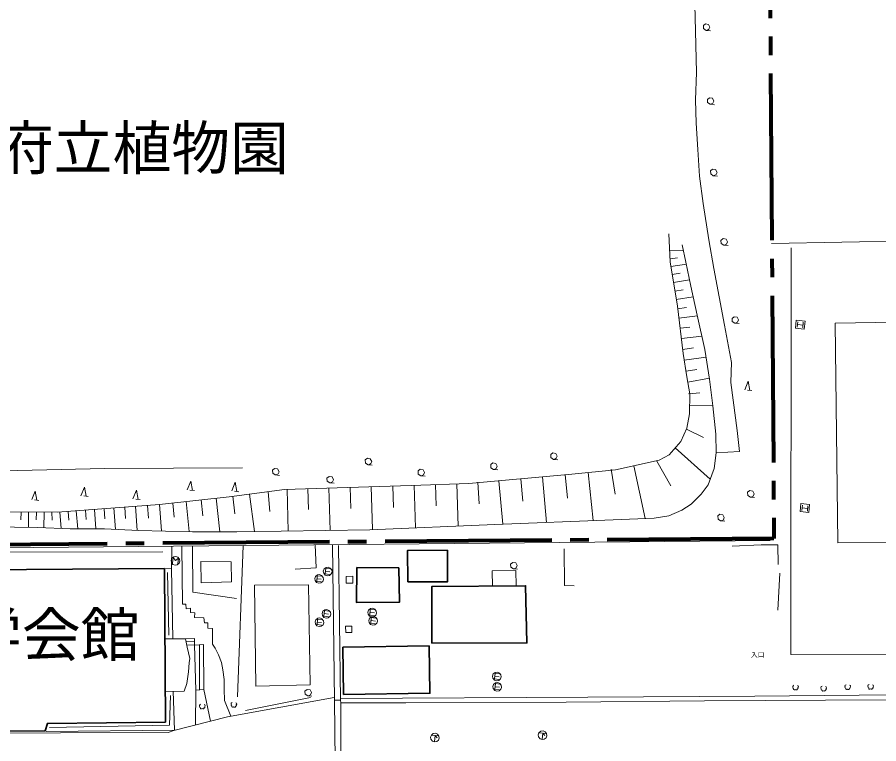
# Model space of a CAD drawing. Units: millimetres, scale not verified. Extents: x -594000 to 594000, y -420000 to 420000.
# Drawn here: x -38382 to 54654, y -32032 to 46464 of the extents above; entities that cross this region are included whole.
import ezdxf
from ezdxf.enums import TextEntityAlignment as Align

# ---------------------------------------------------------------- set-up
doc = ezdxf.new("R2010")
doc.units = ezdxf.units.MM
doc.header["$LTSCALE"] = 2000
doc.linetypes.add('CHAIN2', pattern=[12, 9, -1, 1, -1])
for name, color, linetype, lineweight in [('0-0_0', 4, 'Continuous', 18), ('0-1_1', 4, 'Continuous', 18), ('0-2_2', 4, 'Continuous', 18), ('0-4_4', 4, 'Continuous', 18), ('0-6_6', 2, 'Continuous', 40), ('0-B_11', 4, 'Continuous', 18), ('1-0_0', 4, 'Continuous', 18), ('1-3_3', 6, 'Continuous', 50), ('1-4_4', 4, 'Continuous', 18), ('1-5_5', 4, 'Continuous', 18), ('1-7_7', 4, 'Continuous', 18), ('1-9_9', 4, 'Continuous', 18), ('1-C_12', 4, 'Continuous', 18), ('1-D_13', 4, 'Continuous', 18)]:
    doc.layers.add(name, color=color, linetype=linetype, lineweight=lineweight)
doc.styles.add('HG丸ｺﾞｼｯｸM-PRO', font='')
doc.styles.add('ＭＳ 明朝', font='')
doc.styles.get('HG丸ｺﾞｼｯｸM-PRO').set_extended_font_data('HG丸ｺﾞｼｯｸM-PRO')
doc.styles.get('ＭＳ 明朝').set_extended_font_data('MS Mincho')

msp = doc.modelspace()

# ---------------------------------------------------------------- linework, layer by layer
at = {"layer": '0-0_0', "color": 1, "linetype": 'CHAIN2', "lineweight": 80}
for p, q in [((41446, 256360), (43334, -9843)), ((43334, -9843), (-170484, -11561))]:
    msp.add_line(p, q, dxfattribs=at)
at = {"layer": '0-0_0'}
for p, q in [((35717, 45561), (35942, 45749)), ((35942, 45749), (36266, 45692)), ((36266, 45692), (36414, 45394)), ((35737, 45229), (35717, 45561)), ((36017, 45043), (35737, 45229)), ((36163, 45082), (36017, 45043)), ((36476, 45002), (36017, 45043)), ((36311, 45160), (36163, 45082)), ((36414, 45394), (36311, 45160)), ((36152, 37574), (36377, 37763)), ((36172, 37243), (36152, 37574)), ((36451, 37056), (36172, 37243)), ((36377, 37763), (36700, 37706)), ((36700, 37706), (36849, 37408)), ((36849, 37408), (36746, 37174)), ((36597, 37096), (36451, 37056)), ((36910, 37016), (36451, 37056)), ((36746, 37174), (36597, 37096)), ((36489, 29863), (36714, 30051)), ((36510, 29531), (36489, 29863)), ((36714, 30051), (37038, 29994)), ((37038, 29994), (37187, 29696)), ((36789, 29345), (36510, 29531)), ((36935, 29385), (36789, 29345)), ((37248, 29305), (36789, 29345)), ((37084, 29463), (36935, 29385)), ((37187, 29696), (37084, 29463)), ((37617, 22355), (37842, 22543)), ((37637, 22023), (37617, 22355)), ((37842, 22543), (38166, 22486)), ((38166, 22486), (38314, 22188)), ((37916, 21837), (37637, 22023)), ((38062, 21877), (37916, 21837)), ((38376, 21797), (37916, 21837)), ((38211, 21955), (38062, 21877)), ((38314, 22188), (38211, 21955)), ((38808, 13922), (39033, 14111)), ((39033, 14111), (39357, 14054)), ((39357, 14054), (39505, 13755)), ((38828, 13590), (38808, 13922)), ((39107, 13404), (38828, 13590)), ((39253, 13444), (39107, 13404)), ((39567, 13364), (39107, 13404)), ((39402, 13522), (39253, 13444)), ((39505, 13755), (39402, 13522)), ((40182, 6210), (40554, 7138)), ((40554, 7138), (40741, 6152)), ((40477, 6179), (40959, 6129)), ((19236, -789), (19461, -600)), ((19256, -1120), (19236, -789)), ((19461, -600), (19785, -657)), ((19785, -657), (19933, -955)), ((-799, -1367), (-574, -1179)), ((-779, -1699), (-799, -1367)), ((-500, -1886), (-779, -1699)), ((-574, -1179), (-251, -1236)), ((-354, -1846), (-500, -1886)), ((-205, -1768), (-354, -1846)), ((-251, -1236), (-102, -1534)), ((-102, -1534), (-205, -1768)), ((12759, -1874), (12984, -1686)), ((12984, -1686), (13308, -1743)), ((13308, -1743), (13456, -2041)), ((19535, -1307), (19256, -1120)), ((19681, -1267), (19535, -1307)), ((19995, -1347), (19535, -1307)), ((19830, -1189), (19681, -1267)), ((19933, -955), (19830, -1189)), ((-10810, -2474), (-10585, -2286)), ((-10789, -2806), (-10810, -2474)), ((-10585, -2286), (-10261, -2343)), ((-10261, -2343), (-10112, -2641)), ((-10112, -2641), (-10215, -2874)), ((-40, -1926), (-500, -1886)), ((4905, -2560), (5130, -2372)), ((4926, -2892), (4905, -2560)), ((5130, -2372), (5454, -2429)), ((5454, -2429), (5603, -2727)), ((5603, -2727), (5500, -2961)), ((12779, -2206), (12759, -1874)), ((13058, -2393), (12779, -2206)), ((13204, -2353), (13058, -2393)), ((13518, -2433), (13058, -2393)), ((13353, -2275), (13204, -2353)), ((13456, -2041), (13353, -2275)), ((-20020, -4598), (-19648, -3671)), ((-19648, -3671), (-19461, -4657)), ((-10510, -2992), (-10789, -2806)), ((-10364, -2952), (-10510, -2992)), ((-10051, -3032), (-10510, -2992)), ((-10215, -2874), (-10364, -2952)), ((-4932, -3333), (-4707, -3145)), ((-4912, -3665), (-4932, -3333)), ((-4633, -3851), (-4912, -3665)), ((-4707, -3145), (-4384, -3202)), ((-4384, -3202), (-4235, -3500)), ((-4235, -3500), (-4338, -3733)), ((5205, -3078), (4926, -2892)), ((5351, -3038), (5205, -3078)), ((5664, -3119), (5205, -3078)), ((5500, -2961), (5351, -3038)), ((-31501, -5231), (-31129, -4304)), ((-31129, -4304), (-30942, -5290)), ((-25882, -5574), (-25510, -4646)), ((-25510, -4646), (-25323, -5632)), ((-19726, -4629), (-19244, -4680)), ((-15219, -4713), (-14847, -3786)), ((-14847, -3786), (-14660, -4772)), ((-4487, -3811), (-4633, -3851)), ((-4174, -3892), (-4633, -3851)), ((-4338, -3733), (-4487, -3811)), ((-36813, -5651), (-36441, -4724)), ((-36441, -4724), (-36254, -5710)), ((-31207, -5262), (-30725, -5313)), ((-14925, -4744), (-14442, -4795)), ((40492, -4864), (40717, -4675)), ((40513, -5196), (40492, -4864)), ((40792, -5382), (40513, -5196)), ((40717, -4675), (41041, -4732)), ((40938, -5342), (40792, -5382)), ((41251, -5422), (40792, -5382)), ((41087, -5264), (40938, -5342)), ((41041, -4732), (41190, -5031)), ((41190, -5031), (41087, -5264)), ((-36519, -5682), (-36037, -5733)), ((-25588, -5605), (-25106, -5655)), ((37276, -7420), (37501, -7231)), ((37296, -7751), (37276, -7420)), ((37501, -7231), (37824, -7288)), ((37824, -7288), (37973, -7586)), ((37575, -7938), (37296, -7751)), ((37721, -7898), (37575, -7938)), ((38034, -7978), (37575, -7938)), ((37870, -7820), (37721, -7898)), ((37973, -7586), (37870, -7820)), ((-5243, -13149), (-5037, -12982)), ((-5037, -12982), (-4797, -12945)), ((-4797, -12945), (-4580, -13046)), ((14896, -12620), (15120, -12431)), ((14916, -12952), (14896, -12620)), ((15195, -13138), (14916, -12952)), ((15120, -12431), (15444, -12488)), ((15490, -13020), (15341, -13098)), ((15444, -12488), (15593, -12786)), ((15593, -12786), (15490, -13020)), ((-6257, -14180), (-6171, -13954)), ((-6171, -13954), (-5965, -13787)), ((-5983, -13879), (-6046, -14485)), ((-5509, -13929), (-5983, -13879)), ((-5965, -13787), (-5726, -13749)), ((-5726, -13749), (-5508, -13851)), ((-5508, -13851), (-5349, -14055)), ((-5329, -13376), (-5243, -13149)), ((-5290, -13592), (-5329, -13376)), ((-5123, -13806), (-5290, -13592)), ((-4897, -13893), (-5123, -13806)), ((-5054, -13075), (-5118, -13680)), ((-5118, -13680), (-4645, -13730)), ((-5081, -13402), (-4615, -13451)), ((-4581, -13125), (-5054, -13075)), ((-4658, -13855), (-4897, -13893)), ((-4467, -13687), (-4658, -13855)), ((-4580, -13046), (-4421, -13251)), ((-4389, -13474), (-4467, -13687)), ((-4421, -13251), (-4389, -13474)), ((15341, -13098), (15195, -13138)), ((15654, -13178), (15195, -13138)), ((-6218, -14396), (-6257, -14180)), ((-6051, -14610), (-6218, -14396)), ((-5825, -14697), (-6051, -14610)), ((-6046, -14485), (-5573, -14535)), ((-6009, -14206), (-5543, -14255)), ((-5586, -14659), (-5825, -14697)), ((-5395, -14491), (-5586, -14659)), ((-5318, -14279), (-5395, -14491)), ((-5349, -14055), (-5318, -14279)), ((-5383, -17719), (-5176, -17552)), ((-5194, -17644), (-5257, -18250)), ((-4720, -17694), (-5194, -17644)), ((-5176, -17552), (-4937, -17514)), ((-4937, -17514), (-4719, -17616)), ((-4719, -17616), (-4561, -17820)), ((-529, -17825), (-443, -17599)), ((-443, -17599), (-236, -17431)), ((-254, -17524), (-318, -18130)), ((219, -17574), (-254, -17524)), ((-236, -17431), (3, -17394)), ((3, -17394), (220, -17495)), ((220, -17495), (379, -17700)), ((-6135, -18630), (-5928, -18463)), ((-5946, -18556), (-6010, -19161)), ((-5473, -18605), (-5946, -18556)), ((-5928, -18463), (-5689, -18426)), ((-5689, -18426), (-5472, -18527)), ((-5472, -18527), (-5313, -18732)), ((-5469, -17945), (-5383, -17719)), ((-5429, -18161), (-5469, -17945)), ((-5263, -18375), (-5429, -18161)), ((-5036, -18462), (-5263, -18375)), ((-5257, -18250), (-4784, -18300)), ((-5220, -17971), (-4755, -18020)), ((-4797, -18424), (-5036, -18462)), ((-4606, -18256), (-4797, -18424)), ((-4529, -18044), (-4606, -18256)), ((-4561, -17820), (-4529, -18044)), ((-489, -18041), (-529, -17825)), ((-323, -18255), (-489, -18041)), ((-422, -18703), (-336, -18477)), ((-336, -18477), (-130, -18309)), ((-97, -18342), (-323, -18255)), ((-318, -18130), (156, -18179)), ((-280, -17851), (185, -17900)), ((-147, -18402), (-211, -19008)), ((326, -18452), (-147, -18402)), ((-130, -18309), (110, -18272)), ((143, -18304), (-97, -18342)), ((110, -18272), (327, -18373)), ((333, -18136), (143, -18304)), ((327, -18373), (486, -18578)), ((411, -17924), (333, -18136)), ((379, -17700), (411, -17924)), ((486, -18578), (518, -18802)), ((-6221, -18857), (-6135, -18630)), ((-6181, -19073), (-6221, -18857)), ((-6015, -19286), (-6181, -19073)), ((-5789, -19374), (-6015, -19286)), ((-6010, -19161), (-5536, -19211)), ((-5972, -18883), (-5507, -18932)), ((-5549, -19335), (-5789, -19374)), ((-5359, -19167), (-5549, -19335)), ((-5281, -18955), (-5359, -19167)), ((-5313, -18732), (-5281, -18955)), ((-383, -18919), (-422, -18703)), ((-216, -19133), (-383, -18919)), ((10, -19220), (-216, -19133)), ((-211, -19008), (262, -19057)), ((-174, -18729), (292, -18778)), ((249, -19182), (10, -19220)), ((440, -19014), (249, -19182)), ((518, -18802), (440, -19014)), ((12944, -24717), (13030, -24491)), ((12984, -24933), (12944, -24717)), ((13151, -25147), (12984, -24933)), ((13030, -24491), (13237, -24323)), ((13219, -24416), (13156, -25022)), ((13156, -25022), (13629, -25071)), ((13193, -24743), (13658, -24792)), ((13693, -24466), (13219, -24416)), ((13237, -24323), (13476, -24286)), ((13476, -24286), (13694, -24387)), ((13807, -25028), (13616, -25196)), ((13694, -24387), (13852, -24592)), ((13884, -24816), (13807, -25028)), ((13852, -24592), (13884, -24816)), ((12974, -25838), (13060, -25612)), ((13014, -26055), (12974, -25838)), ((13060, -25612), (13267, -25445)), ((13377, -25234), (13151, -25147)), ((13249, -25537), (13186, -26143)), ((13223, -25864), (13688, -25913)), ((13723, -25587), (13249, -25537)), ((13267, -25445), (13506, -25407)), ((13616, -25196), (13377, -25234)), ((13506, -25407), (13724, -25509)), ((13724, -25509), (13882, -25713)), ((13914, -25937), (13837, -26149)), ((13882, -25713), (13914, -25937)), ((45370, -25827), (45403, -25886)), ((45931, -25950), (45977, -25883)), ((48411, -25954), (48444, -26013)), ((48973, -26076), (49019, -26010)), ((51005, -25794), (51038, -25853)), ((51566, -25917), (51613, -25850)), ((53484, -25760), (53517, -25819)), ((54046, -25883), (54092, -25816)), ((-7310, -26343), (-7085, -26154)), ((-7289, -26675), (-7310, -26343)), ((-7010, -26861), (-7289, -26675)), ((-7085, -26154), (-6761, -26211)), ((-6864, -26821), (-7010, -26861)), ((-6551, -26901), (-7010, -26861)), ((-6715, -26743), (-6864, -26821)), ((-6761, -26211), (-6612, -26510)), ((-6612, -26510), (-6715, -26743)), ((13180, -26268), (13014, -26055)), ((13407, -26355), (13180, -26268)), ((13186, -26143), (13659, -26193)), ((13646, -26317), (13407, -26355)), ((13837, -26149), (13646, -26317)), ((45454, -26151), (45520, -26197)), ((45803, -26195), (45838, -26152)), ((48495, -26278), (48561, -26324)), ((48844, -26321), (48880, -26279)), ((51089, -26118), (51155, -26164)), ((51438, -26162), (51474, -26119)), ((53568, -26084), (53635, -26130)), ((53917, -26128), (53953, -26085)), ((-18691, -27890), (-18658, -27948)), ((-15289, -27703), (-15256, -27762)), ((-14728, -27825), (-14682, -27759)), ((-18607, -28213), (-18540, -28259)), ((-18258, -28257), (-18222, -28214)), ((-18129, -28012), (-18083, -27945)), ((-15206, -28027), (-15139, -28073)), ((-14857, -28070), (-14821, -28028)), ((18398, -30640), (18616, -30735)), ((6257, -31320), (6337, -31093)), ((6290, -31536), (6257, -31320)), ((6457, -31749), (6290, -31536)), ((6414, -31101), (7075, -31171)), ((6748, -31136), (6680, -31789)), ((6747, -31151), (6965, -31394)), ((6782, -30896), (7000, -30990)), ((7113, -31630), (6922, -31798)), ((7000, -30990), (7159, -31195)), ((7190, -31418), (7113, -31630)), ((7159, -31195), (7190, -31418)), ((17874, -31065), (17953, -30838)), ((17906, -31281), (17874, -31065)), ((18073, -31494), (17906, -31281)), ((18031, -30846), (18691, -30916)), ((18299, -31581), (18073, -31494)), ((18365, -30881), (18296, -31534)), ((18538, -31543), (18299, -31581)), ((18363, -30896), (18581, -31139)), ((18729, -31375), (18538, -31543)), ((18616, -30735), (18775, -30939)), ((18807, -31163), (18729, -31375)), ((18775, -30939), (18807, -31163)), ((6683, -31836), (6457, -31749)), ((6922, -31798), (6683, -31836))]:
    msp.add_line(p, q, dxfattribs=at)
for points in [[(-21732, -12442), (-21770, -12218), (-21684, -11992)], [(-21684, -11992), (-21478, -11824), (-21239, -11794)], [(-21615, -12533), (-21551, -11919), (-21287, -12246)], [(-21287, -12246), (-20984, -11979), (-21049, -12592)], [(-21239, -11794), (-21021, -11888), (-20863, -12101)], [(-21338, -12735), (-21564, -12648), (-21732, -12442)], [(-20908, -12529), (-21099, -12697), (-21338, -12735)], [(-20863, -12101), (-20831, -12317), (-20908, -12529)], [(45403, -25886), (45365, -25953), (45387, -26033)], [(45494, -25699), (45396, -25728), (45370, -25827)], [(45387, -26033), (45455, -26072), (45454, -26151)], [(45977, -25883), (45950, -25771), (45868, -25731)], [(45901, -26079), (45945, -26037), (45931, -25950)], [(48444, -26013), (48406, -26079), (48429, -26160)], [(48535, -25825), (48438, -25854), (48411, -25954)], [(49019, -26010), (48991, -25897), (48909, -25858)], [(51038, -25853), (51000, -25919), (51023, -26000)], [(51129, -25666), (51032, -25695), (51005, -25794)], [(51023, -26000), (51090, -26039), (51089, -26118)], [(51474, -26119), (51480, -26064), (51537, -26046)], [(51613, -25850), (51585, -25738), (51503, -25698)], [(51537, -26046), (51580, -26004), (51566, -25917)], [(53517, -25819), (53479, -25885), (53502, -25966)], [(53608, -25632), (53511, -25660), (53484, -25760)], [(53502, -25966), (53569, -26004), (53568, -26084)], [(53953, -26085), (53959, -26030), (54016, -26012)], [(54092, -25816), (54064, -25704), (53982, -25664)], [(54016, -26012), (54060, -25970), (54046, -25883)], [(45520, -26197), (45590, -26204), (45640, -26171)], [(45640, -26171), (45715, -26210), (45803, -26195)], [(45838, -26152), (45844, -26097), (45901, -26079)], [(48429, -26160), (48496, -26198), (48495, -26278)], [(48561, -26324), (48631, -26331), (48682, -26297)], [(48682, -26297), (48756, -26336), (48844, -26321)], [(48880, -26279), (48886, -26224), (48943, -26206)], [(48943, -26206), (48987, -26163), (48973, -26076)], [(51155, -26164), (51225, -26171), (51276, -26137)], [(51276, -26137), (51350, -26176), (51438, -26162)], [(53635, -26130), (53704, -26137), (53755, -26103)], [(53755, -26103), (53829, -26142), (53917, -26128)], [(-18566, -27761), (-18664, -27790), (-18691, -27890)], [(-18083, -27945), (-18111, -27833), (-18193, -27793)], [(-15256, -27762), (-15295, -27828), (-15272, -27909)], [(-15165, -27574), (-15263, -27603), (-15289, -27703)], [(-15272, -27909), (-15205, -27947), (-15206, -28027)], [(-14682, -27759), (-14709, -27646), (-14792, -27607)], [(-14758, -27955), (-14714, -27912), (-14728, -27825)], [(-18658, -27948), (-18696, -28015), (-18673, -28096)], [(-18673, -28096), (-18606, -28134), (-18607, -28213)], [(-18540, -28259), (-18471, -28267), (-18420, -28233)], [(-18420, -28233), (-18346, -28272), (-18258, -28257)], [(-18222, -28214), (-18216, -28160), (-18159, -28142)], [(-18159, -28142), (-18115, -28099), (-18129, -28012)], [(-15139, -28073), (-15070, -28080), (-15019, -28046)], [(-15019, -28046), (-14945, -28085), (-14857, -28070)], [(-14821, -28028), (-14815, -27973), (-14758, -27955)], [(17953, -30838), (18160, -30671), (18398, -30640)], [(6337, -31093), (6543, -30926), (6782, -30896)]]:
    msp.add_lwpolyline(points, dxfattribs=at)
at = {"layer": '0-1_1'}
for p, q in [((-21683, -10683), (-21727, -13128)), ((-19112, -26225), (-19147, -30012)), ((-17501, -29589), (-18239, -26179)), ((-4138, -27332), (-3459, -27329))]:
    msp.add_line(p, q, dxfattribs=at)
for points in [[(34502, 58181), (34826, 46438), (34987, 40491), (34849, 37529), (34923, 35034), (35121, 32162), (35306, 29277), (35684, 26336), (36300, 22426), (36849, 19303), (37997, 13188), (38752, 9176), (38715, 8112), (38671, 6986), (38921, 5075), (39366, 1812), (39605, -437), (37113, -587), (37062, 1416), (36748, 4490), (36386, 7367), (35871, 10563), (35060, 14292), (34360, 17406), (33832, 20013), (33439, 21876)], [(-15321, -29054), (-16003, -27373), (-16037, -26150), (-16025, -25084), (-16165, -24038), (-16334, -23267), (-16646, -22417), (-17009, -21687), (-17280, -21282), (-17301, -19583), (-17801, -19556), (-17801, -18966), (-18176, -18950), (-18245, -18415), (-19221, -18375), (-19208, -17899), (-19667, -17837), (-19682, -17383), (-20153, -17446), (-20178, -16966), (-20530, -16966), (-20589, -10674)], [(-3428, -27156), (23247, -26979), (41265, -26899), (60047, -26726), (79210, -26641)], [(-61013, -29984), (-60702, -29992), (-60736, -30541), (-57574, -30389), (-57040, -30924), (-22100, -30797), (-21477, -30612), (-15677, -29119), (-4142, -27018)]]:
    msp.add_lwpolyline(points, dxfattribs=at)
at = {"layer": '0-2_2'}
for p, q in [((-4138, -27332), (-4049, -33897)), ((-3451, -33921), (-3434, -27604))]:
    msp.add_line(p, q, dxfattribs=at)
for points in [[(-2868, -14687), (-2853, -13948), (-2145, -13910), (-2138, -14676)], [(-2903, -19998), (-2922, -19342), (-2253, -19313), (-2249, -19992)]]:
    msp.add_lwpolyline(points, close=True, dxfattribs=at)
msp.add_lwpolyline([(108101, -26437), (108090, -26980), (91290, -27064), (73793, -27188), (55446, -27284), (35841, -27385), (20894, -27528), (3567, -27595), (-3434, -27604), (-3459, -27329)], dxfattribs=at)
at = {"layer": '0-B_11'}
for p, q in [((45148, -22390), (45207, 21553)), ((-59021, -11029), (42918, -10087)), ((-13970, -10612), (-14580, -26964)), ((-59058, -11376), (-22651, -11309)), ((-22171, -13520), (-22011, -20281)), ((43975, -13616), (43751, -17610)), ((92494, -22540), (45148, -22390)), ((-13745, -28436), (-6698, -27040))]:
    msp.add_line(p, q, dxfattribs=at)
for points in [[(43065, 22015), (111438, 23306), (113184, 20344), (113655, -14742)], [(-58149, -2729), (-44320, -2613), (-38313, -2506), (-28964, -2297), (-14072, -2206)], [(-19442, -10663), (-19419, -15647), (-14706, -16340)], [(-6208, -10540), (-6097, -13014), (-8376, -13185)], [(-21829, -26831), (-21929, -30010), (-34912, -30281)]]:
    msp.add_lwpolyline(points, dxfattribs=at)
at = {"layer": '1-0_0'}
for p, q in [((20703, -14922), (20698, -10954)), ((21765, -14969), (20703, -14922))]:
    msp.add_line(p, q, dxfattribs=at)
for points in [[(41938, -10547), (43737, -10537), (43789, -12653)], [(12953, -15024), (12915, -13363), (15448, -13294), (15510, -14963)]]:
    msp.add_lwpolyline(points, dxfattribs=at)
for points in [[(-18535, -14628), (-18568, -12339), (-15280, -12387), (-15258, -14550)], [(-12754, -14879), (-12622, -25804), (-6754, -25678), (-6934, -14870)]]:
    msp.add_lwpolyline(points, close=True, dxfattribs=at)
at = {"layer": '1-0_0', "color": 3, "lineweight": 35}
for points in [[(-56774, -30734), (-35378, -30645), (-35116, -29832), (-22386, -29697), (-22491, -13109), (-57246, -13341), (-57195, -30325)], [(6392, -21168), (16661, -21134), (16516, -14953), (6378, -15050)]]:
    msp.add_lwpolyline(points, close=True, dxfattribs=at)
at = {"layer": '1-3_3', "color": 3, "lineweight": 35}
for points in [[(3798, -14529), (8096, -14534), (8081, -11116), (3753, -11158)], [(2813, -13030), (2897, -16745), (-1756, -16765), (-1696, -13002)], [(6110, -21464), (6182, -26570), (-3144, -26704), (-3217, -21611)]]:
    msp.add_lwpolyline(points, close=True, dxfattribs=at)
at = {"layer": '1-4_4'}
msp.add_line((38809, -10666), (41938, -10547), dxfattribs=at)
msp.add_lwpolyline([(-22443, -20683), (-20223, -20711), (-20017, -21612), (-19744, -22822), (-19807, -23305), (-19896, -24250), (-20082, -25535), (-20368, -26334), (-22407, -26374)], dxfattribs=at)
at = {"layer": '1-5_5'}
for p, q in [((-20168, -20948), (-19232, -20972)), ((-18707, -21337), (-18685, -26203)), ((-19112, -26225), (-18239, -26179))]:
    msp.add_line(p, q, dxfattribs=at)
for points in [[(-20223, -20711), (-19237, -20647), (-19224, -21364), (-20074, -21360)], [(-19112, -26225), (-19224, -21364), (-18276, -21314), (-18239, -26179)]]:
    msp.add_lwpolyline(points, dxfattribs=at)
at = {"layer": '1-7_7'}
msp.add_lwpolyline([(50231, -10336), (61161, -10267), (60914, 13590), (49961, 13411)], close=True, dxfattribs=at)
at = {"layer": '1-9_9'}
for p, q in [((45830, 12983), (45929, 13563)), ((45899, 13276), (46470, 13203)), ((46502, 13515), (46452, 12917)), ((46329, -6843), (46428, -6263)), ((47001, -6311), (46950, -6909)), ((46398, -6549), (46968, -6622))]:
    msp.add_line(p, q, dxfattribs=at)
for points in [[(45655, 12876), (45748, 13746), (46694, 13644), (46587, 12763)], [(46153, -6950), (46246, -6081), (47191, -6181), (47085, -7063)]]:
    msp.add_lwpolyline(points, close=True, dxfattribs=at)
at = {"layer": '1-C_12'}
for p, q in [((32066, 21213), (33566, 21272)), ((32133, 20367), (32927, 20452)), ((32200, 19523), (33875, 19800)), ((32344, 18654), (33197, 18795)), ((32488, 17786), (34225, 18074)), ((32640, 16873), (33530, 17021)), ((32791, 15960), (34617, 16263)), ((32931, 14958), (33890, 15096)), ((33071, 13956), (35079, 14206)), ((33208, 12852), (34262, 12983)), ((33346, 11748), (35554, 12023)), ((33501, 10573), (34639, 10729)), ((33656, 9396), (36003, 9746)), ((33839, 8217), (35014, 8409)), ((34023, 7039), (36373, 7455)), ((34122, 5785), (35341, 5877)), ((34221, 4530), (36749, 4480)), ((33902, 1953), (35718, 1069)), ((32664, -69), (36463, -3459)), ((30694, -1499), (32195, -4172)), ((23274, -2720), (23802, -7921)), ((25744, -2356), (26182, -5080)), ((28213, -1992), (29441, -7686)), ((13636, -3617), (14064, -8319)), ((15987, -3402), (16206, -5812)), ((18338, -3188), (18789, -8126)), ((20806, -2955), (21051, -5489)), ((-9248, -4535), (-9106, -9046)), ((-6992, -4464), (-6920, -6737)), ((-4736, -4393), (-4593, -8975)), ((-2445, -4323), (-2374, -6629)), ((-155, -4251), (-11, -8894)), ((2166, -4178), (2240, -6488)), ((4488, -4105), (4638, -8704)), ((6787, -4030), (6862, -6320)), ((9086, -3955), (9235, -8517)), ((11362, -3786), (11505, -6102)), ((-16909, -5510), (-16513, -9127)), ((-15103, -5283), (-14866, -7200)), ((-13297, -5056), (-12746, -9104)), ((-11272, -4796), (-11100, -6935)), ((-26775, -6464), (-26682, -7696)), ((-25615, -6375), (-25416, -8981)), ((-24311, -6277), (-24208, -7644)), ((-23009, -6177), (-22791, -9042)), ((-21581, -6021), (-21437, -7548)), ((-20152, -5865), (-19798, -9109)), ((-18531, -5688), (-18343, -7403)), ((-37973, -6993), (-37977, -7820)), ((-37151, -6996), (-37160, -8664)), ((-36318, -7002), (-36323, -7844)), ((-35485, -7007), (-35495, -8709)), ((-34634, -7003), (-34602, -7873)), ((-33783, -6997), (-33647, -8780)), ((-32892, -6929), (-32821, -7865)), ((-32002, -6862), (-31852, -8818)), ((-31022, -6787), (-30945, -7804)), ((-30044, -6713), (-29884, -8820)), ((-28991, -6632), (-28906, -7740)), ((-27937, -6552), (-27760, -8875))]:
    msp.add_line(p, q, dxfattribs=at)
for points in [[(-58553, -6578), (-52248, -6972), (-45383, -6949), (-34016, -7015), (-23005, -6177), (-15490, -5355), (-9534, -4544), (4162, -4116), (10392, -3912), (21522, -2898), (26236, -2419), (30956, -1401), (32013, -798), (33283, 625), (33939, 2062), (34202, 3605), (34245, 5786), (33923, 7604), (33548, 10118), (32911, 15237), (32113, 20045), (31992, 23048)], [(37113, -587), (36893, -2309), (36243, -4049), (35468, -5072), (34401, -6127), (33374, -6809), (31991, -7403), (30382, -7646), (25976, -7832), (13188, -8355), (-293, -8906), (-14671, -9135), (-19457, -9117), (-25289, -8986), (-28967, -8821), (-32661, -8818), (-36166, -8683), (-41233, -8583), (-46789, -8344), (-49067, -8379), (-51753, -8697), (-55986, -9389), (-58891, -9795)]]:
    msp.add_lwpolyline(points, dxfattribs=at)
at = {"layer": '1-D_13'}
for p, q in [((-4138, -27332), (-4347, -10524)), ((-3678, -10598), (-3459, -27329))]:
    msp.add_line(p, q, dxfattribs=at)
for points in [[(-21577, -20693), (-21727, -13128), (-22491, -13109)], [(-35259, -30709), (-21398, -30569), (-21532, -26356)]]:
    msp.add_lwpolyline(points, dxfattribs=at)

# ---------------------------------------------------------------- texts
at = {"layer": '0-0_0', "color": 2, "style": 'ＭＳ 明朝'}
msp.add_text('京都府立植物園', height=4655, dxfattribs=at).set_placement((-53497, 28619), align=Align.BOTTOM_LEFT)
at = {"layer": '0-4_4', "color": 7, "style": 'HG丸ｺﾞｼｯｸM-PRO'}
msp.add_text('入口', height=517.3, dxfattribs=at).set_placement((40853, -22835), align=Align.BOTTOM_LEFT)
at = {"layer": '0-6_6', "style": 'HG丸ｺﾞｼｯｸM-PRO'}
msp.add_text('大学会館', height=4655, dxfattribs=at).set_placement((-50582, -23981), align=Align.BOTTOM_LEFT)

doc.saveas('drawing.dxf')
